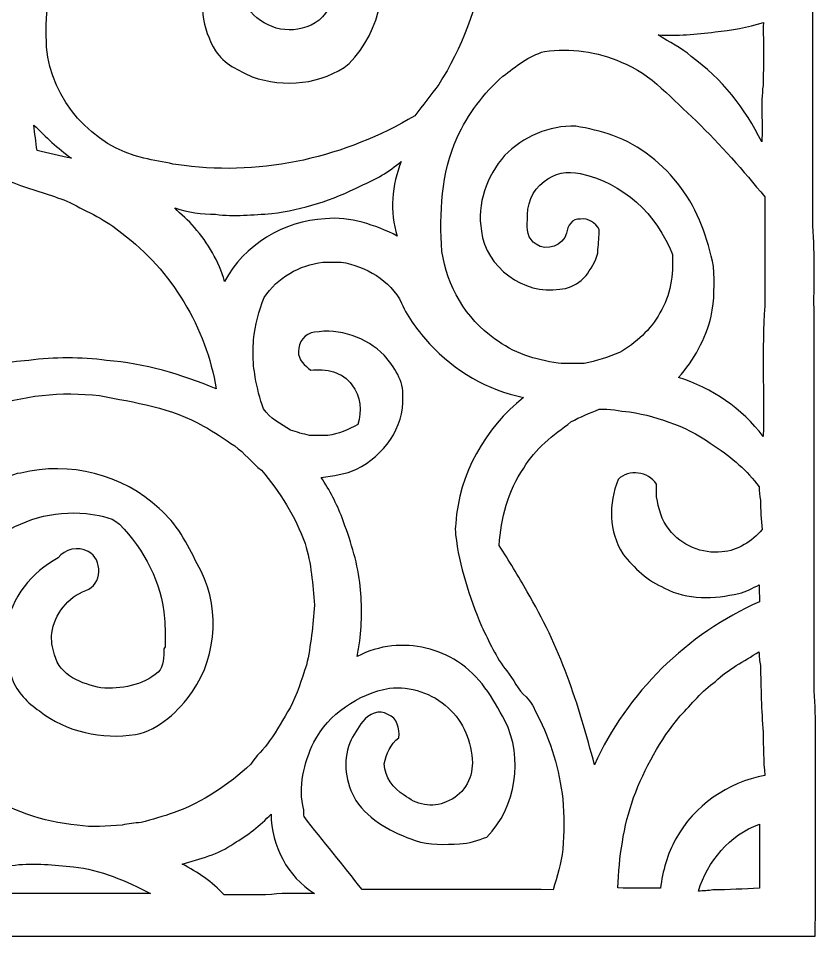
# Model space of a CAD drawing. Header units: centimetres. Extents: x -15.4 to 15.5, y -15.5 to 15.4.
# Drawn here: x 4.92 to 15.47, y -15.46 to -3.33 of the extents above; entities that cross this region are included whole.
import ezdxf

# ---------------------------------------------------------------- set-up
doc = ezdxf.new("R2010")
doc.units = ezdxf.units.CM
doc.header["$MEASUREMENT"] = 0
doc.layers.add('Camada 1', color=7, linetype='Continuous')

msp = doc.modelspace()

# ---------------------------------------------------------------- linework, layer by layer
at = {"layer": 'Camada 1'}
for points, knots in [([(-15.39275, 15.41638), (-14.40074, 15.41674), (-13.40873, 15.41568), (-12.41636, 15.41674), (-12.41636, 15.41674), (-12.36203, 15.41674), (-12.3077, 15.41356), (-12.25409, 15.40262), (-12.25409, 15.40262), (-10.25137, 15.39309), (-8.24794, 15.40228), (-6.24487, 15.39804), (-6.24487, 15.39804), (-6.16196, 15.39592), (-6.08012, 15.38005), (-5.99687, 15.38075), (-5.99687, 15.38075), (-4.1864, 15.38146), (-2.3763, 15.3811), (-0.56585, 15.3811), (-0.56585, 15.3811), (-0.35382, 15.37898), (-0.14111, 15.39028), (0.07021, 15.36488), (0.07021, 15.36488), (2.05775, 15.36064), (4.0453, 15.36594), (6.0325, 15.36206), (6.0325, 15.36206), (6.2551, 15.33524), (6.47983, 15.34865), (6.70348, 15.34583), (6.70348, 15.34583), (8.34918, 15.34583), (9.99489, 15.34583), (11.64096, 15.34583), (11.64096, 15.34583), (11.87626, 15.3423), (12.11297, 15.35712), (12.34756, 15.3296), (12.34756, 15.3296), (13.28844, 15.32678), (14.22929, 15.32819), (15.17015, 15.32889), (15.17015, 15.32889), (15.23223, 15.32254), (15.30208, 15.34335), (15.3603, 15.31196), (15.3603, 15.31196), (15.36771, 14.52421), (15.36101, 13.73611), (15.36347, 12.94835), (15.36347, 12.94835), (15.36664, 12.66577), (15.35182, 12.38285), (15.38076, 12.10133), (15.38076, 12.10133), (15.38145, 10.13741), (15.38076, 8.17315), (15.38111, 6.20923), (15.38111, 6.20923), (15.41285, 5.88081), (15.39346, 5.55025), (15.39875, 5.22076), (15.39875, 5.22076), (15.39875, 3.50343), (15.3984, 1.7861), (15.39909, 0.06914), (15.39909, 0.06914), (15.4252, -0.18767), (15.41463, -0.44591), (15.41638, -0.70379), (15.41638, -0.70379), (15.41638, -2.49166), (15.41604, -4.27955), (15.41638, -6.06743), (15.41638, -6.06743), (15.45025, -6.45478), (15.42696, -6.84459), (15.43402, -7.23335), (15.43402, -7.23335), (15.43402, -8.89141), (15.43368, -10.54981), (15.43437, -12.20786), (15.43437, -12.20786), (15.46754, -12.58218), (15.44531, -12.95859), (15.45166, -13.33429), (15.45166, -13.33429), (15.4492, -14.03879), (15.45661, -14.74364), (15.44779, -15.44813), (15.44779, -15.44813), (11.63849, -15.45625), (7.8292, -15.4492), (4.01991, -15.45166), (4.01991, -15.45166), (-2.45109, -15.45166), (-8.92174, -15.45166), (-15.39275, -15.45166), (-15.39275, -15.45166), (-15.4065, -13.65284), (-15.39486, -11.85333), (-15.39874, -10.05416), (-15.39874, -10.05416), (-15.39874, -1.70603), (-15.39874, 6.64245), (-15.39874, 14.99058), (-15.39874, 14.99058), (-15.39804, 15.1324), (-15.40263, 15.27457), (-15.39275, 15.41638)], [0, 0, 0, 0, 0.03448276, 0.03448276, 0.03448276, 0.03448276, 0.06896552, 0.06896552, 0.06896552, 0.06896552, 0.10344828, 0.10344828, 0.10344828, 0.10344828, 0.13793103, 0.13793103, 0.13793103, 0.13793103, 0.17241379, 0.17241379, 0.17241379, 0.17241379, 0.20689655, 0.20689655, 0.20689655, 0.20689655, 0.24137931, 0.24137931, 0.24137931, 0.24137931, 0.27586207, 0.27586207, 0.27586207, 0.27586207, 0.31034483, 0.31034483, 0.31034483, 0.31034483, 0.34482759, 0.34482759, 0.34482759, 0.34482759, 0.37931034, 0.37931034, 0.37931034, 0.37931034, 0.4137931, 0.4137931, 0.4137931, 0.4137931, 0.44827586, 0.44827586, 0.44827586, 0.44827586, 0.48275862, 0.48275862, 0.48275862, 0.48275862, 0.51724138, 0.51724138, 0.51724138, 0.51724138, 0.55172414, 0.55172414, 0.55172414, 0.55172414, 0.5862069, 0.5862069, 0.5862069, 0.5862069, 0.62068966, 0.62068966, 0.62068966, 0.62068966, 0.65517241, 0.65517241, 0.65517241, 0.65517241, 0.68965517, 0.68965517, 0.68965517, 0.68965517, 0.72413793, 0.72413793, 0.72413793, 0.72413793, 0.75862069, 0.75862069, 0.75862069, 0.75862069, 0.79310345, 0.79310345, 0.79310345, 0.79310345, 0.82758621, 0.82758621, 0.82758621, 0.82758621, 0.86206897, 0.86206897, 0.86206897, 0.86206897, 0.89655172, 0.89655172, 0.89655172, 0.89655172, 0.93103448, 0.93103448, 0.93103448, 0.93103448, 1, 1, 1, 1]), ([(9.3278, -0.25647), (9.3278, -0.25647), (9.3278, -0.25647), (9.3278, -0.25647), (9.3278, -0.25647), (8.5725, -0.63146), (7.72724, -0.83044), (6.88304, -0.81139), (6.88304, -0.81139), (6.87105, -0.85936), (6.8594, -0.90769), (6.84812, -0.95637), (6.84812, -0.95637), (6.9857, -0.93169), (7.1254, -0.9331), (7.2651, -0.93451), (7.2651, -0.93451), (8.04579, -0.90945), (8.81556, -1.23506), (9.38812, -1.75753), (9.38812, -1.75753), (9.52217, -1.88806), (9.58179, -2.07045), (9.6587, -2.23626), (9.6587, -2.23626), (9.84425, -2.80987), (9.71479, -3.48368), (9.29393, -3.92324), (9.29393, -3.92324), (8.9348, -4.20088), (8.43209, -4.24603), (8.01051, -4.09646), (8.01051, -4.09646), (7.83201, -4.01425), (7.6401, -3.9257), (7.52827, -3.75637), (7.52827, -3.75637), (7.34942, -3.46392), (7.29721, -3.09245), (7.42068, -2.76896), (7.42068, -2.76896), (7.47782, -2.56151), (7.63517, -2.3629), (7.856, -2.32339), (7.856, -2.32339), (8.04298, -2.26165), (8.24652, -2.31668), (8.40739, -2.4204), (8.40739, -2.4204), (8.53827, -2.55588), (8.51041, -2.76577), (8.39082, -2.89843), (8.39082, -2.89843), (8.30545, -2.86385), (8.21726, -2.82081), (8.12236, -2.84198), (8.12236, -2.84198), (8.03839, -2.84444), (7.99112, -2.91782), (7.93255, -2.9665), (7.93255, -2.9665), (7.92161, -3.00813), (7.91104, -3.05047), (7.90046, -3.0928), (7.90046, -3.0928), (8.02745, -3.37643), (8.3707, -3.54083), (8.67056, -3.45405), (8.67056, -3.45405), (8.83708, -3.42477), (8.98136, -3.30588), (9.04168, -3.14749), (9.04168, -3.14749), (9.1881, -2.85255), (9.22019, -2.48496), (9.06356, -2.18863), (9.06356, -2.18863), (8.5725, -1.58396), (7.72195, -1.30951), (6.9677, -1.50142), (6.9677, -1.50142), (6.62023, -1.63054), (6.30555, -1.83409), (6.0265, -2.0768), (6.0265, -2.0768), (5.73687, -2.37596), (5.47722, -2.71604), (5.33118, -3.10973), (5.33118, -3.10973), (5.27227, -3.30341), (5.29449, -3.50767), (5.29237, -3.70699), (5.29237, -3.70699), (5.35834, -4.39878), (5.8995, -5.02179), (6.58035, -5.17102), (6.58035, -5.17102), (6.70772, -5.20206), (6.83753, -5.2204), (6.96524, -5.25144), (6.96524, -5.25144), (7.01392, -5.25604), (7.06296, -5.26062), (7.112, -5.26874), (7.112, -5.26874), (8.16434, -5.41019), (9.25052, -5.15372), (10.15893, -4.61151), (10.15893, -4.61151), (10.26618, -4.47533), (10.3692, -4.33599), (10.47538, -4.1991), (10.47538, -4.1991), (10.78089, -3.71968), (10.9869, -3.17782), (11.07052, -2.61479), (11.07052, -2.61479), (10.48561, -1.99248), (10.08979, -1.18674), (10.00653, -0.33231), (10.00653, -0.33231), (9.98678, -0.18026), (9.97866, -0.02716), (9.9829, 0.12593), (9.9829, 0.12593), (9.76629, -0.00459), (9.5497, -0.13546), (9.3278, -0.25647)], [0, 0, 0, 0, 0.03030303, 0.03030303, 0.03030303, 0.03030303, 0.06060606, 0.06060606, 0.06060606, 0.06060606, 0.09090909, 0.09090909, 0.09090909, 0.09090909, 0.12121212, 0.12121212, 0.12121212, 0.12121212, 0.15151515, 0.15151515, 0.15151515, 0.15151515, 0.18181818, 0.18181818, 0.18181818, 0.18181818, 0.21212121, 0.21212121, 0.21212121, 0.21212121, 0.24242424, 0.24242424, 0.24242424, 0.24242424, 0.27272727, 0.27272727, 0.27272727, 0.27272727, 0.3030303, 0.3030303, 0.3030303, 0.3030303, 0.33333333, 0.33333333, 0.33333333, 0.33333333, 0.36363636, 0.36363636, 0.36363636, 0.36363636, 0.39393939, 0.39393939, 0.39393939, 0.39393939, 0.42424242, 0.42424242, 0.42424242, 0.42424242, 0.45454545, 0.45454545, 0.45454545, 0.45454545, 0.48484848, 0.48484848, 0.48484848, 0.48484848, 0.51515152, 0.51515152, 0.51515152, 0.51515152, 0.54545455, 0.54545455, 0.54545455, 0.54545455, 0.57575758, 0.57575758, 0.57575758, 0.57575758, 0.60606061, 0.60606061, 0.60606061, 0.60606061, 0.63636364, 0.63636364, 0.63636364, 0.63636364, 0.66666667, 0.66666667, 0.66666667, 0.66666667, 0.6969697, 0.6969697, 0.6969697, 0.6969697, 0.72727273, 0.72727273, 0.72727273, 0.72727273, 0.75757576, 0.75757576, 0.75757576, 0.75757576, 0.78787879, 0.78787879, 0.78787879, 0.78787879, 0.81818182, 0.81818182, 0.81818182, 0.81818182, 0.84848485, 0.84848485, 0.84848485, 0.84848485, 0.87878788, 0.87878788, 0.87878788, 0.87878788, 0.90909091, 0.90909091, 0.90909091, 0.90909091, 0.93939394, 0.93939394, 0.93939394, 0.93939394, 1, 1, 1, 1]), ([(14.12558, -3.50485), (14.12558, -3.50485), (14.12558, -3.50485), (14.12558, -3.50485), (14.12558, -3.50485), (13.87581, -3.53659), (13.62533, -3.55669), (13.37344, -3.54329), (13.37344, -3.54329), (13.51597, -3.64313), (13.68142, -3.7084), (13.80949, -3.82939), (13.80949, -3.82939), (14.21165, -4.11692), (14.52562, -4.51696), (14.74364, -4.95828), (14.74364, -4.95828), (14.75739, -4.70958), (14.7274, -4.4584), (14.75987, -4.21111), (14.75987, -4.21111), (14.76869, -3.93452), (14.76163, -3.65795), (14.76375, -3.38137), (14.76375, -3.38137), (14.5542, -3.43782), (14.34217, -3.48614), (14.12558, -3.50485)], [0, 0, 0, 0, 0.125, 0.125, 0.125, 0.125, 0.25, 0.25, 0.25, 0.25, 0.375, 0.375, 0.375, 0.375, 0.5, 0.5, 0.5, 0.5, 0.625, 0.625, 0.625, 0.625, 0.75, 0.75, 0.75, 0.75, 1, 1, 1, 1]), ([(11.87309, -3.76237), (11.87309, -3.76237), (11.87309, -3.76237), (11.87309, -3.76237), (11.87309, -3.76237), (11.66318, -3.81847), (11.49456, -3.96275), (11.32346, -4.08939), (11.32346, -4.08939), (11.06733, -4.3127), (10.86097, -4.59317), (10.71738, -4.90078), (10.71738, -4.90078), (10.5089, -5.37138), (10.48173, -5.89879), (10.51736, -6.40467), (10.51736, -6.40467), (10.58509, -6.85977), (10.83344, -7.29333), (11.21445, -7.55721), (11.21445, -7.55721), (11.45539, -7.74593), (11.75315, -7.83449), (12.05159, -7.88246), (12.05159, -7.88246), (12.16659, -7.88529), (12.28161, -7.88529), (12.39731, -7.88353), (12.39731, -7.88353), (12.55642, -7.85176), (12.71198, -7.80204), (12.86157, -7.73959), (12.86157, -7.73959), (13.08028, -7.61505), (13.27679, -7.43937), (13.39744, -7.21606), (13.39744, -7.21606), (13.53819, -6.98816), (13.57629, -6.70984), (13.56184, -6.4463), (13.56184, -6.4463), (13.36674, -5.91925), (12.90038, -5.4864), (12.34334, -5.37527), (12.34334, -5.37527), (12.17858, -5.33505), (11.99656, -5.37069), (11.86709, -5.48252), (11.86709, -5.48252), (11.70199, -5.59082), (11.63496, -5.79861), (11.64873, -5.9884), (11.64873, -5.9884), (11.62897, -6.1041), (11.65083, -6.24557), (11.76197, -6.30907), (11.76197, -6.30907), (11.90059, -6.40644), (12.12356, -6.33131), (12.16236, -6.16196), (12.16236, -6.16196), (12.17999, -6.0706), (12.23573, -5.96194), (12.34651, -5.97782), (12.34651, -5.97782), (12.4534, -5.95806), (12.543, -6.02933), (12.59699, -6.11433), (12.59699, -6.11433), (12.59487, -6.20323), (12.58675, -6.29214), (12.57828, -6.38069), (12.57828, -6.38069), (12.57935, -6.50168), (12.49891, -6.5994), (12.44282, -6.70031), (12.44282, -6.70031), (12.41424, -6.72889), (12.38566, -6.75745), (12.3585, -6.78709), (12.3585, -6.78709), (12.27842, -6.85553), (12.17824, -6.8961), (12.07347, -6.90386), (12.07347, -6.90386), (11.5965, -6.98076), (11.10051, -6.61599), (11.03877, -6.1348), (11.03877, -6.1348), (10.97774, -5.77639), (11.10826, -5.40773), (11.34604, -5.13891), (11.34604, -5.13891), (11.58909, -4.88738), (11.93482, -4.73674), (12.28583, -4.74873), (12.28583, -4.74873), (12.45093, -4.78048), (12.61638, -4.81471), (12.77513, -4.87186), (12.77513, -4.87186), (13.13497, -5.00308), (13.44719, -5.25073), (13.67155, -5.55941), (13.67155, -5.55941), (13.90473, -5.86176), (14.0275, -6.23429), (14.10616, -6.604), (14.10616, -6.604), (14.1164, -6.82308), (14.12168, -7.04603), (14.07371, -7.26122), (14.07371, -7.26122), (14.0042, -7.5625), (13.84687, -7.83802), (13.64333, -8.06838), (13.64333, -8.06838), (14.08465, -8.20702), (14.48258, -8.48006), (14.76234, -8.84872), (14.76234, -8.84872), (14.77327, -8.27439), (14.7447, -7.69867), (14.78209, -7.1254), (14.78209, -7.1254), (14.78104, -6.64527), (14.78104, -6.16513), (14.78173, -5.68501), (14.78173, -5.68501), (14.50128, -5.33188), (14.19506, -4.99921), (13.87722, -4.67959), (13.87722, -4.67959), (13.56042, -4.40655), (13.2909, -4.05411), (12.88662, -3.90525), (12.88662, -3.90525), (12.57158, -3.76166), (12.21493, -3.71651), (11.87309, -3.76237)], [0, 0, 0, 0, 0.02777778, 0.02777778, 0.02777778, 0.02777778, 0.05555556, 0.05555556, 0.05555556, 0.05555556, 0.08333333, 0.08333333, 0.08333333, 0.08333333, 0.11111111, 0.11111111, 0.11111111, 0.11111111, 0.13888889, 0.13888889, 0.13888889, 0.13888889, 0.16666667, 0.16666667, 0.16666667, 0.16666667, 0.19444444, 0.19444444, 0.19444444, 0.19444444, 0.22222222, 0.22222222, 0.22222222, 0.22222222, 0.25, 0.25, 0.25, 0.25, 0.27777778, 0.27777778, 0.27777778, 0.27777778, 0.30555556, 0.30555556, 0.30555556, 0.30555556, 0.33333333, 0.33333333, 0.33333333, 0.33333333, 0.36111111, 0.36111111, 0.36111111, 0.36111111, 0.38888889, 0.38888889, 0.38888889, 0.38888889, 0.41666667, 0.41666667, 0.41666667, 0.41666667, 0.44444444, 0.44444444, 0.44444444, 0.44444444, 0.47222222, 0.47222222, 0.47222222, 0.47222222, 0.5, 0.5, 0.5, 0.5, 0.52777778, 0.52777778, 0.52777778, 0.52777778, 0.55555556, 0.55555556, 0.55555556, 0.55555556, 0.58333333, 0.58333333, 0.58333333, 0.58333333, 0.61111111, 0.61111111, 0.61111111, 0.61111111, 0.63888889, 0.63888889, 0.63888889, 0.63888889, 0.66666667, 0.66666667, 0.66666667, 0.66666667, 0.69444444, 0.69444444, 0.69444444, 0.69444444, 0.72222222, 0.72222222, 0.72222222, 0.72222222, 0.75, 0.75, 0.75, 0.75, 0.77777778, 0.77777778, 0.77777778, 0.77777778, 0.80555556, 0.80555556, 0.80555556, 0.80555556, 0.83333333, 0.83333333, 0.83333333, 0.83333333, 0.86111111, 0.86111111, 0.86111111, 0.86111111, 0.88888889, 0.88888889, 0.88888889, 0.88888889, 0.91666667, 0.91666667, 0.91666667, 0.91666667, 0.94444444, 0.94444444, 0.94444444, 0.94444444, 1, 1, 1, 1]), ([(5.12833, -4.73428), (5.12833, -4.73428), (5.12833, -4.73428), (5.12833, -4.73428), (5.12833, -4.73428), (5.14066, -4.84681), (5.15196, -4.95935), (5.1689, -5.07152), (5.1689, -5.07152), (5.32095, -5.10258), (5.47122, -5.14208), (5.62327, -5.17348), (5.62327, -5.17348), (5.44264, -5.04472), (5.28425, -4.89091), (5.12833, -4.73428)], [0, 0, 0, 0, 0.2, 0.2, 0.2, 0.2, 0.4, 0.4, 0.4, 0.4, 0.6, 0.6, 0.6, 0.6, 1, 1, 1, 1]), ([(9.44528, -5.53649), (9.44528, -5.53649), (9.44528, -5.53649), (9.44528, -5.53649), (9.44528, -5.53649), (9.07908, -5.72876), (8.67904, -5.85046), (8.2691, -5.90515), (8.2691, -5.90515), (8.02252, -5.91714), (7.77346, -5.94747), (7.52722, -5.91361), (7.52722, -5.91361), (7.34484, -5.91397), (7.16314, -5.88715), (6.99065, -5.82789), (6.99065, -5.82789), (7.06578, -5.92491), (7.17303, -5.99016), (7.24887, -6.08682), (7.24887, -6.08682), (7.42667, -6.29462), (7.57166, -6.5352), (7.64645, -6.79979), (7.64645, -6.79979), (7.90292, -6.31754), (8.42963, -5.99756), (8.97395, -5.97322), (8.97395, -5.97322), (9.30697, -5.93831), (9.634, -6.05437), (9.92857, -6.20041), (9.92857, -6.20041), (9.82203, -5.88186), (9.85907, -5.52521), (9.98078, -5.21582), (9.98078, -5.21582), (9.81921, -5.34952), (9.64141, -5.46099), (9.44528, -5.53649)], [0, 0, 0, 0, 0.09090909, 0.09090909, 0.09090909, 0.09090909, 0.18181818, 0.18181818, 0.18181818, 0.18181818, 0.27272727, 0.27272727, 0.27272727, 0.27272727, 0.36363636, 0.36363636, 0.36363636, 0.36363636, 0.45454545, 0.45454545, 0.45454545, 0.45454545, 0.54545455, 0.54545455, 0.54545455, 0.54545455, 0.63636364, 0.63636364, 0.63636364, 0.63636364, 0.72727273, 0.72727273, 0.72727273, 0.72727273, 0.81818182, 0.81818182, 0.81818182, 0.81818182, 1, 1, 1, 1]), ([(2.27434, -5.29342), (2.27434, -5.29342), (2.27434, -5.29342), (2.27434, -5.29342), (2.27434, -5.29342), (1.92369, -5.3802), (1.57551, -5.49556), (1.2633, -5.68077), (1.2633, -5.68077), (0.81597, -5.93865), (0.39334, -6.25722), (0.07725, -6.66925), (0.07725, -6.66925), (-0.01376, -6.76804), (-0.08819, -6.88375), (-0.11993, -7.01533), (-0.11993, -7.01533), (-0.20108, -7.33424), (-0.21095, -7.68738), (-0.05997, -7.98829), (-0.05997, -7.98829), (0.08325, -8.32908), (0.36442, -8.62541), (0.72248, -8.73619), (0.72248, -8.73619), (1.47813, -9.02124), (2.34809, -8.97325), (3.06846, -8.61024), (3.06846, -8.61024), (3.40747, -8.4328), (3.6396, -8.098), (3.75109, -7.73853), (3.75109, -7.73853), (3.83329, -7.37941), (3.80965, -6.97618), (3.61562, -6.65585), (3.61562, -6.65585), (3.21027, -6.22969), (2.55128, -6.07131), (1.99565, -6.26075), (1.99565, -6.26075), (1.74695, -6.45512), (1.60972, -6.76804), (1.57198, -7.07672), (1.57198, -7.07672), (1.56915, -7.16774), (1.56879, -7.25945), (1.57198, -7.35118), (1.57198, -7.35118), (1.60197, -7.4669), (1.61254, -7.58754), (1.66475, -7.69691), (1.66475, -7.69691), (1.88524, -7.75616), (2.15018, -7.62212), (2.19358, -7.38928), (2.19358, -7.38928), (2.22532, -7.29755), (2.18968, -7.20266), (2.16322, -7.11517), (2.16322, -7.11517), (2.2052, -7.07036), (2.2299, -6.99735), (2.29763, -6.98675), (2.29763, -6.98675), (2.3936, -6.9416), (2.49237, -6.99452), (2.56892, -7.05238), (2.56892, -7.05238), (2.61267, -7.15573), (2.65711, -7.25945), (2.68781, -7.36811), (2.68781, -7.36811), (2.73332, -7.60377), (2.67794, -7.86906), (2.50014, -8.03945), (2.50014, -8.03945), (2.34667, -8.1975), (2.12302, -8.2804), (1.90359, -8.25605), (1.90359, -8.25605), (1.32961, -8.25605), (0.85689, -7.65033), (0.99343, -7.09329), (0.99343, -7.09329), (1.0548, -6.65056), (1.26753, -6.2043), (1.645, -5.94747), (1.645, -5.94747), (2.04294, -5.64656), (2.57669, -5.61128), (3.05223, -5.70194), (3.05223, -5.70194), (3.49391, -5.81554), (3.89573, -6.07764), (4.173, -6.44031), (4.173, -6.44031), (4.27036, -6.59341), (4.37585, -6.74863), (4.40619, -6.93137), (4.40619, -6.93137), (4.50849, -7.29826), (4.40796, -7.69513), (4.20051, -8.00629), (4.20051, -8.00629), (4.47569, -7.90646), (4.76885, -7.86906), (5.05953, -7.84401), (5.05953, -7.84401), (5.39996, -7.79885), (5.74815, -7.79885), (6.08858, -7.84401), (6.08858, -7.84401), (6.58917, -7.8807), (7.07424, -8.02957), (7.53638, -8.21901), (7.53638, -8.21901), (7.40234, -7.40974), (6.94726, -6.65515), (6.29072, -6.16338), (6.29072, -6.16338), (6.08682, -5.98805), (5.83635, -5.88362), (5.60246, -5.75697), (5.60246, -5.75697), (5.3908, -5.66491), (5.16466, -5.61269), (4.94912, -5.5312), (4.94912, -5.5312), (4.72476, -5.43843), (4.48451, -5.3975), (4.24814, -5.34846), (4.24814, -5.34846), (4.03048, -5.32553), (3.81212, -5.32589), (3.59339, -5.32518), (3.59339, -5.32518), (3.29988, -5.29025), (3.00355, -5.32306), (2.70932, -5.30365), (2.70932, -5.30365), (2.56504, -5.28425), (2.41935, -5.29166), (2.27434, -5.29342)], [0, 0, 0, 0, 0.02702703, 0.02702703, 0.02702703, 0.02702703, 0.05405405, 0.05405405, 0.05405405, 0.05405405, 0.08108108, 0.08108108, 0.08108108, 0.08108108, 0.10810811, 0.10810811, 0.10810811, 0.10810811, 0.13513514, 0.13513514, 0.13513514, 0.13513514, 0.16216216, 0.16216216, 0.16216216, 0.16216216, 0.18918919, 0.18918919, 0.18918919, 0.18918919, 0.21621622, 0.21621622, 0.21621622, 0.21621622, 0.24324324, 0.24324324, 0.24324324, 0.24324324, 0.27027027, 0.27027027, 0.27027027, 0.27027027, 0.2972973, 0.2972973, 0.2972973, 0.2972973, 0.32432432, 0.32432432, 0.32432432, 0.32432432, 0.35135135, 0.35135135, 0.35135135, 0.35135135, 0.37837838, 0.37837838, 0.37837838, 0.37837838, 0.40540541, 0.40540541, 0.40540541, 0.40540541, 0.43243243, 0.43243243, 0.43243243, 0.43243243, 0.45945946, 0.45945946, 0.45945946, 0.45945946, 0.48648649, 0.48648649, 0.48648649, 0.48648649, 0.51351351, 0.51351351, 0.51351351, 0.51351351, 0.54054054, 0.54054054, 0.54054054, 0.54054054, 0.56756757, 0.56756757, 0.56756757, 0.56756757, 0.59459459, 0.59459459, 0.59459459, 0.59459459, 0.62162162, 0.62162162, 0.62162162, 0.62162162, 0.64864865, 0.64864865, 0.64864865, 0.64864865, 0.67567568, 0.67567568, 0.67567568, 0.67567568, 0.7027027, 0.7027027, 0.7027027, 0.7027027, 0.72972973, 0.72972973, 0.72972973, 0.72972973, 0.75675676, 0.75675676, 0.75675676, 0.75675676, 0.78378378, 0.78378378, 0.78378378, 0.78378378, 0.81081081, 0.81081081, 0.81081081, 0.81081081, 0.83783784, 0.83783784, 0.83783784, 0.83783784, 0.86486486, 0.86486486, 0.86486486, 0.86486486, 0.89189189, 0.89189189, 0.89189189, 0.89189189, 0.91891892, 0.91891892, 0.91891892, 0.91891892, 0.94594595, 0.94594595, 0.94594595, 0.94594595, 1, 1, 1, 1]), ([(8.94644, -6.54544), (8.94644, -6.54544), (8.94644, -6.54544), (8.94644, -6.54544), (8.94644, -6.54544), (8.63811, -6.58636), (8.34002, -6.74792), (8.17104, -7.01428), (8.17104, -7.01428), (8.09166, -7.18996), (8.05673, -7.38117), (8.02815, -7.57096), (8.02815, -7.57096), (8.02428, -7.68561), (8.02393, -7.80062), (8.02886, -7.91562), (8.02886, -7.91562), (8.03804, -7.96466), (8.04262, -8.01405), (8.04862, -8.0645), (8.04862, -8.0645), (8.07966, -8.20561), (8.10894, -8.34813), (8.16044, -8.4836), (8.16044, -8.4836), (8.24406, -8.61377), (8.38975, -8.68362), (8.51746, -8.76336), (8.51746, -8.76336), (8.59966, -8.79228), (8.68432, -8.81556), (8.76935, -8.83673), (8.76935, -8.83673), (8.84943, -8.83708), (8.92986, -8.83708), (9.0103, -8.83637), (9.0103, -8.83637), (9.15034, -8.81345), (9.28405, -8.76265), (9.40506, -8.68891), (9.40506, -8.68891), (9.46361, -8.51464), (9.44597, -8.31356), (9.32921, -8.16751), (9.32921, -8.16751), (9.20891, -7.99465), (8.98384, -7.94844), (8.78592, -7.97383), (8.78592, -7.97383), (8.71078, -7.91069), (8.61518, -7.83554), (8.624, -7.72618), (8.624, -7.72618), (8.61871, -7.60518), (8.70902, -7.48312), (8.83391, -7.47289), (8.83391, -7.47289), (9.16764, -7.41574), (9.519, -7.53709), (9.75606, -7.77663), (9.75606, -7.77663), (9.88625, -7.92973), (10.01606, -8.11423), (10.00266, -8.32521), (10.00266, -8.32521), (10.02205, -8.7323), (9.74478, -9.10378), (9.39058, -9.27946), (9.39058, -9.27946), (9.24524, -9.35214), (9.08049, -9.36554), (8.92281, -9.392), (8.92281, -9.392), (9.0364, -9.55674), (9.12566, -9.73666), (9.19973, -9.92258), (9.19973, -9.92258), (9.29886, -10.20197), (9.39836, -10.48349), (9.43222, -10.77982), (9.43222, -10.77982), (9.46397, -11.03558), (9.46397, -11.29488), (9.43222, -11.55064), (9.43222, -11.55064), (9.42021, -11.61837), (9.41069, -11.68611), (9.3994, -11.7542), (9.3994, -11.7542), (9.54193, -11.68047), (9.6968, -11.63284), (9.8566, -11.61591), (9.8566, -11.61591), (10.15717, -11.58275), (10.46902, -11.6586), (10.72373, -11.82158), (10.72373, -11.82158), (11.01231, -12.00221), (11.19258, -12.30524), (11.3478, -12.59911), (11.3478, -12.59911), (11.59827, -13.09722), (11.50021, -13.74281), (11.10967, -14.1411), (11.10967, -14.1411), (10.9929, -14.18166), (10.87649, -14.22681), (10.7509, -14.23), (10.7509, -14.23), (10.55546, -14.23599), (10.35261, -14.25504), (10.16528, -14.18554), (10.16528, -14.18554), (9.86472, -14.08324), (9.56239, -13.92695), (9.38072, -13.65673), (9.38072, -13.65673), (9.24736, -13.42955), (9.20503, -13.14521), (9.30027, -12.89578), (9.30027, -12.89578), (9.34473, -12.79418), (9.40681, -12.70105), (9.47313, -12.61251), (9.47313, -12.61251), (9.5497, -12.51725), (9.68974, -12.44564), (9.80439, -12.5222), (9.80439, -12.5222), (9.93069, -12.56736), (9.96032, -12.70882), (9.94938, -12.82805), (9.94938, -12.82805), (9.83967, -12.91166), (9.77582, -13.04008), (9.75676, -13.17519), (9.75676, -13.17519), (9.76665, -13.34769), (9.87001, -13.50045), (10.01854, -13.58547), (10.01854, -13.58547), (10.17128, -13.71036), (10.39354, -13.7661), (10.57592, -13.6733), (10.57592, -13.6733), (10.789, -13.60241), (10.92341, -13.37734), (10.91952, -13.15826), (10.91952, -13.15826), (10.91318, -12.88767), (10.80347, -12.61568), (10.59956, -12.434), (10.59956, -12.434), (10.39495, -12.23963), (10.1032, -12.14754), (9.82379, -12.17188), (9.82379, -12.17188), (9.41, -12.25549), (9.02158, -12.5095), (8.82473, -12.88908), (8.82473, -12.88908), (8.69526, -13.16284), (8.61343, -13.47928), (8.69314, -13.7795), (8.69314, -13.7795), (8.69385, -13.80243), (8.69562, -13.84828), (8.69631, -13.87086), (8.69631, -13.87086), (8.94998, -14.19436), (9.20996, -14.51256), (9.46502, -14.83535), (9.46502, -14.83535), (10.30534, -14.8343), (11.14565, -14.83254), (11.98597, -14.83606), (11.98597, -14.83606), (12.04066, -14.66074), (12.09604, -14.4854), (12.11438, -14.3016), (12.11438, -14.3016), (12.13309, -14.08007), (12.13379, -13.86029), (12.11404, -13.63873), (12.11404, -13.63873), (12.06641, -13.25245), (11.95916, -12.87039), (11.77571, -12.52573), (11.77571, -12.52573), (11.73585, -12.44177), (11.69952, -12.35321), (11.62897, -12.29006), (11.62897, -12.29006), (11.52031, -12.19376), (11.46457, -12.05723), (11.37391, -11.94681), (11.37391, -11.94681), (11.23173, -11.76796), (11.14178, -11.55593), (11.03948, -11.35379), (11.03948, -11.35379), (10.88036, -10.9661), (10.74596, -10.56464), (10.69903, -10.14659), (10.69903, -10.14659), (10.69163, -10.0965), (10.69163, -10.04605), (10.69974, -9.99701), (10.69974, -9.99701), (10.74491, -9.34756), (11.08709, -8.73548), (11.5951, -8.33367), (11.5951, -8.33367), (11.11956, -8.23806), (10.68246, -7.98159), (10.35578, -7.62387), (10.35578, -7.62387), (10.2115, -7.46125), (10.06827, -7.29085), (9.98573, -7.08695), (9.98573, -7.08695), (9.83473, -6.78356), (9.5123, -6.60259), (9.18703, -6.54473), (9.18703, -6.54473), (9.10661, -6.54332), (9.02616, -6.54368), (8.94644, -6.54544)], [0, 0, 0, 0, 0.01724138, 0.01724138, 0.01724138, 0.01724138, 0.03448276, 0.03448276, 0.03448276, 0.03448276, 0.05172414, 0.05172414, 0.05172414, 0.05172414, 0.06896552, 0.06896552, 0.06896552, 0.06896552, 0.0862069, 0.0862069, 0.0862069, 0.0862069, 0.10344828, 0.10344828, 0.10344828, 0.10344828, 0.12068966, 0.12068966, 0.12068966, 0.12068966, 0.13793103, 0.13793103, 0.13793103, 0.13793103, 0.15517241, 0.15517241, 0.15517241, 0.15517241, 0.17241379, 0.17241379, 0.17241379, 0.17241379, 0.18965517, 0.18965517, 0.18965517, 0.18965517, 0.20689655, 0.20689655, 0.20689655, 0.20689655, 0.22413793, 0.22413793, 0.22413793, 0.22413793, 0.24137931, 0.24137931, 0.24137931, 0.24137931, 0.25862069, 0.25862069, 0.25862069, 0.25862069, 0.27586207, 0.27586207, 0.27586207, 0.27586207, 0.29310345, 0.29310345, 0.29310345, 0.29310345, 0.31034483, 0.31034483, 0.31034483, 0.31034483, 0.32758621, 0.32758621, 0.32758621, 0.32758621, 0.34482759, 0.34482759, 0.34482759, 0.34482759, 0.36206897, 0.36206897, 0.36206897, 0.36206897, 0.37931034, 0.37931034, 0.37931034, 0.37931034, 0.39655172, 0.39655172, 0.39655172, 0.39655172, 0.4137931, 0.4137931, 0.4137931, 0.4137931, 0.43103448, 0.43103448, 0.43103448, 0.43103448, 0.44827586, 0.44827586, 0.44827586, 0.44827586, 0.46551724, 0.46551724, 0.46551724, 0.46551724, 0.48275862, 0.48275862, 0.48275862, 0.48275862, 0.5, 0.5, 0.5, 0.5, 0.51724138, 0.51724138, 0.51724138, 0.51724138, 0.53448276, 0.53448276, 0.53448276, 0.53448276, 0.55172414, 0.55172414, 0.55172414, 0.55172414, 0.56896552, 0.56896552, 0.56896552, 0.56896552, 0.5862069, 0.5862069, 0.5862069, 0.5862069, 0.60344828, 0.60344828, 0.60344828, 0.60344828, 0.62068966, 0.62068966, 0.62068966, 0.62068966, 0.63793103, 0.63793103, 0.63793103, 0.63793103, 0.65517241, 0.65517241, 0.65517241, 0.65517241, 0.67241379, 0.67241379, 0.67241379, 0.67241379, 0.68965517, 0.68965517, 0.68965517, 0.68965517, 0.70689655, 0.70689655, 0.70689655, 0.70689655, 0.72413793, 0.72413793, 0.72413793, 0.72413793, 0.74137931, 0.74137931, 0.74137931, 0.74137931, 0.75862069, 0.75862069, 0.75862069, 0.75862069, 0.77586207, 0.77586207, 0.77586207, 0.77586207, 0.79310345, 0.79310345, 0.79310345, 0.79310345, 0.81034483, 0.81034483, 0.81034483, 0.81034483, 0.82758621, 0.82758621, 0.82758621, 0.82758621, 0.84482759, 0.84482759, 0.84482759, 0.84482759, 0.86206897, 0.86206897, 0.86206897, 0.86206897, 0.87931034, 0.87931034, 0.87931034, 0.87931034, 0.89655172, 0.89655172, 0.89655172, 0.89655172, 0.9137931, 0.9137931, 0.9137931, 0.9137931, 0.93103448, 0.93103448, 0.93103448, 0.93103448, 0.94827586, 0.94827586, 0.94827586, 0.94827586, 0.96551724, 0.96551724, 0.96551724, 0.96551724, 1, 1, 1, 1]), ([(4.4965, -8.48184), (4.4965, -8.48184), (4.4965, -8.48184), (4.4965, -8.48184), (4.4965, -8.48184), (4.20017, -8.59084), (3.90806, -8.72243), (3.66182, -8.92386), (3.66182, -8.92386), (2.68676, -9.56734), (1.70639, -10.20197), (0.72955, -10.84226), (0.72955, -10.84226), (0.90382, -10.85498), (1.07631, -10.8846), (1.24989, -10.90612), (1.24989, -10.90612), (1.47002, -10.93223), (1.6704, -11.03136), (1.87713, -11.10473), (1.87713, -11.10473), (2.23767, -11.26031), (2.56857, -11.48221), (2.85362, -11.75208), (2.85362, -11.75208), (2.97003, -11.86921), (3.0621, -12.0075), (3.17429, -12.12885), (3.17429, -12.12885), (3.15524, -11.68047), (3.20781, -11.22079), (3.40888, -10.81405), (3.40888, -10.81405), (3.52354, -10.48878), (3.74509, -10.22032), (3.97403, -9.96914), (3.97403, -9.96914), (4.16031, -9.78712), (4.36421, -9.6213), (4.59105, -9.49218), (4.59105, -9.49218), (4.71134, -9.43539), (4.81788, -9.34366), (4.95545, -9.33167), (4.95545, -9.33167), (5.59258, -9.17292), (6.30624, -9.34895), (6.78427, -9.80052), (6.78427, -9.80052), (7.00863, -9.99808), (7.16068, -10.2623), (7.28239, -10.53182), (7.28239, -10.53182), (7.59213, -11.0437), (7.56002, -11.72951), (7.22171, -12.21916), (7.22171, -12.21916), (7.04038, -12.47668), (6.78921, -12.72046), (6.47135, -12.78536), (6.47135, -12.78536), (6.03003, -12.85309), (5.55484, -12.75432), (5.2024, -12.47352), (5.2024, -12.47352), (5.04401, -12.37085), (4.91031, -12.22833), (4.8387, -12.0523), (4.8387, -12.0523), (4.76603, -11.83464), (4.71945, -11.60251), (4.76708, -11.37391), (4.76708, -11.37391), (4.82316, -10.97704), (5.09939, -10.63837), (5.44866, -10.45386), (5.44866, -10.45386), (5.53578, -10.33215), (5.71359, -10.29899), (5.84412, -10.36813), (5.84412, -10.36813), (6.04237, -10.46515), (6.03003, -10.81264), (5.81554, -10.8839), (5.81554, -10.8839), (5.57494, -10.97209), (5.40103, -11.19399), (5.36292, -11.44622), (5.36292, -11.44622), (5.36222, -11.49349), (5.36222, -11.54148), (5.36327, -11.59016), (5.36327, -11.59016), (5.37633, -11.63779), (5.38727, -11.68647), (5.40208, -11.73444), (5.40208, -11.73444), (5.46276, -12.00891), (5.76862, -12.11896), (6.01379, -12.16942), (6.01379, -12.16942), (6.27837, -12.19059), (6.56237, -12.13979), (6.76839, -11.96199), (6.76839, -11.96199), (6.84776, -11.88084), (6.84423, -11.75948), (6.84564, -11.65472), (6.84564, -11.65472), (6.84564, -11.65472), (6.86223, -11.62719), (6.86223, -11.62719), (6.86223, -11.62719), (6.86011, -11.50196), (6.86718, -11.37637), (6.85164, -11.2522), (6.85164, -11.2522), (6.81567, -10.78265), (6.58778, -10.33955), (6.25792, -10.00795), (6.25792, -10.00795), (6.13938, -9.89612), (5.96759, -9.89507), (5.81659, -9.8679), (5.81659, -9.8679), (5.38761, -9.82203), (4.94558, -9.94798), (4.60268, -10.20938), (4.60268, -10.20938), (4.24532, -10.4581), (4.0453, -10.86097), (3.87139, -11.24761), (3.87139, -11.24761), (3.72004, -11.64625), (3.67629, -12.0918), (3.78989, -12.50597), (3.78989, -12.50597), (3.86184, -12.74268), (3.93523, -12.98858), (4.09046, -13.18612), (4.09046, -13.18612), (4.1857, -13.31524), (4.27708, -13.45706), (4.41888, -13.54031), (4.41888, -13.54031), (4.8073, -13.77773), (5.24369, -13.94741), (5.70053, -13.98235), (5.70053, -13.98235), (5.89738, -14.02116), (6.09458, -13.9908), (6.29284, -13.9841), (6.29284, -13.9841), (6.3747, -13.9633), (6.45866, -13.95131), (6.54332, -13.94953), (6.54332, -13.94953), (6.68901, -13.9058), (6.83682, -13.86945), (6.97971, -13.81724), (6.97971, -13.81724), (7.35965, -13.68142), (7.69903, -13.45247), (7.99217, -13.17766), (7.99217, -13.17766), (8.06485, -13.06654), (8.16856, -12.98117), (8.24089, -12.87039), (8.24089, -12.87039), (8.34284, -12.73211), (8.42081, -12.57828), (8.51111, -12.43295), (8.51111, -12.43295), (8.60707, -12.25586), (8.65928, -12.05934), (8.72842, -11.87131), (8.72842, -11.87131), (8.78557, -11.60955), (8.81768, -11.34251), (8.8332, -11.07546), (8.8332, -11.07546), (8.80921, -10.80311), (8.79474, -10.52583), (8.70902, -10.26407), (8.70902, -10.26407), (8.58132, -9.90706), (8.37952, -9.58144), (8.13328, -9.29428), (8.13328, -9.29428), (8.00664, -9.19763), (7.91174, -9.06497), (7.7805, -8.97431), (7.7805, -8.97431), (7.64575, -8.88223), (7.51063, -8.78945), (7.36776, -8.71078), (7.36776, -8.71078), (6.94865, -8.47054), (6.46289, -8.39857), (5.99546, -8.30826), (5.99546, -8.30826), (5.49239, -8.25429), (4.97099, -8.29839), (4.4965, -8.48184)], [0, 0, 0, 0, 0.01923077, 0.01923077, 0.01923077, 0.01923077, 0.03846154, 0.03846154, 0.03846154, 0.03846154, 0.05769231, 0.05769231, 0.05769231, 0.05769231, 0.07692308, 0.07692308, 0.07692308, 0.07692308, 0.09615385, 0.09615385, 0.09615385, 0.09615385, 0.11538462, 0.11538462, 0.11538462, 0.11538462, 0.13461538, 0.13461538, 0.13461538, 0.13461538, 0.15384615, 0.15384615, 0.15384615, 0.15384615, 0.17307692, 0.17307692, 0.17307692, 0.17307692, 0.19230769, 0.19230769, 0.19230769, 0.19230769, 0.21153846, 0.21153846, 0.21153846, 0.21153846, 0.23076923, 0.23076923, 0.23076923, 0.23076923, 0.25, 0.25, 0.25, 0.25, 0.26923077, 0.26923077, 0.26923077, 0.26923077, 0.28846154, 0.28846154, 0.28846154, 0.28846154, 0.30769231, 0.30769231, 0.30769231, 0.30769231, 0.32692308, 0.32692308, 0.32692308, 0.32692308, 0.34615385, 0.34615385, 0.34615385, 0.34615385, 0.36538462, 0.36538462, 0.36538462, 0.36538462, 0.38461538, 0.38461538, 0.38461538, 0.38461538, 0.40384615, 0.40384615, 0.40384615, 0.40384615, 0.42307692, 0.42307692, 0.42307692, 0.42307692, 0.44230769, 0.44230769, 0.44230769, 0.44230769, 0.46153846, 0.46153846, 0.46153846, 0.46153846, 0.48076923, 0.48076923, 0.48076923, 0.48076923, 0.5, 0.5, 0.5, 0.5, 0.51923077, 0.51923077, 0.51923077, 0.51923077, 0.53846154, 0.53846154, 0.53846154, 0.53846154, 0.55769231, 0.55769231, 0.55769231, 0.55769231, 0.57692308, 0.57692308, 0.57692308, 0.57692308, 0.59615385, 0.59615385, 0.59615385, 0.59615385, 0.61538462, 0.61538462, 0.61538462, 0.61538462, 0.63461538, 0.63461538, 0.63461538, 0.63461538, 0.65384615, 0.65384615, 0.65384615, 0.65384615, 0.67307692, 0.67307692, 0.67307692, 0.67307692, 0.69230769, 0.69230769, 0.69230769, 0.69230769, 0.71153846, 0.71153846, 0.71153846, 0.71153846, 0.73076923, 0.73076923, 0.73076923, 0.73076923, 0.75, 0.75, 0.75, 0.75, 0.76923077, 0.76923077, 0.76923077, 0.76923077, 0.78846154, 0.78846154, 0.78846154, 0.78846154, 0.80769231, 0.80769231, 0.80769231, 0.80769231, 0.82692308, 0.82692308, 0.82692308, 0.82692308, 0.84615385, 0.84615385, 0.84615385, 0.84615385, 0.86538462, 0.86538462, 0.86538462, 0.86538462, 0.88461538, 0.88461538, 0.88461538, 0.88461538, 0.90384615, 0.90384615, 0.90384615, 0.90384615, 0.92307692, 0.92307692, 0.92307692, 0.92307692, 0.94230769, 0.94230769, 0.94230769, 0.94230769, 0.96153846, 0.96153846, 0.96153846, 0.96153846, 1, 1, 1, 1]), ([(12.22268, -8.6554), (12.22268, -8.6554), (12.22268, -8.6554), (12.22268, -8.6554), (12.22268, -8.6554), (11.9902, -8.83143), (11.74715, -9.01101), (11.59791, -9.26748), (11.59791, -9.26748), (11.39189, -9.56415), (11.29524, -9.93104), (11.27337, -10.28735), (11.27337, -10.28735), (11.40178, -10.48844), (11.52736, -10.69163), (11.64201, -10.90154), (11.64201, -10.90154), (12.07028, -11.60392), (12.32712, -12.39519), (12.53313, -13.18682), (12.53313, -13.18682), (12.9607, -12.23362), (13.75726, -11.45575), (14.71118, -11.03383), (14.71118, -11.03383), (14.71083, -10.95903), (14.71012, -10.88424), (14.70907, -10.81017), (14.70907, -10.81017), (14.6191, -10.84721), (14.53656, -10.90436), (14.43955, -10.92129), (14.43955, -10.92129), (14.11781, -10.99925), (13.75798, -11.01125), (13.45812, -10.85179), (13.45812, -10.85179), (13.23623, -10.75548), (13.05524, -10.58757), (12.90779, -10.39953), (12.90779, -10.39953), (12.72117, -10.10954), (12.71693, -9.73208), (12.84393, -9.41775), (12.84393, -9.41775), (12.99104, -9.27276), (13.23903, -9.31262), (13.35264, -9.47949), (13.35264, -9.47949), (13.35229, -9.53416), (13.35298, -9.58956), (13.35439, -9.64494), (13.35439, -9.64494), (13.37768, -9.79805), (13.41825, -9.9568), (13.5202, -10.07816), (13.5202, -10.07816), (13.67966, -10.28805), (13.95448, -10.40482), (14.21623, -10.37307), (14.21623, -10.37307), (14.4272, -10.35649), (14.61311, -10.23443), (14.74928, -10.07816), (14.74928, -10.07816), (14.73093, -9.94868), (14.72671, -9.8185), (14.72423, -9.68833), (14.72423, -9.68833), (14.714, -9.63118), (14.71048, -9.57297), (14.70766, -9.51547), (14.70766, -9.51547), (14.55067, -9.30168), (14.34816, -9.12354), (14.12592, -8.97995), (14.12592, -8.97995), (13.79431, -8.73583), (13.40167, -8.58943), (12.99703, -8.52346), (12.99703, -8.52346), (12.86262, -8.51853), (12.72892, -8.47407), (12.59521, -8.48924), (12.59521, -8.48924), (12.46928, -8.54039), (12.34157, -8.58943), (12.22268, -8.6554)], [0, 0, 0, 0, 0.04347826, 0.04347826, 0.04347826, 0.04347826, 0.08695652, 0.08695652, 0.08695652, 0.08695652, 0.13043478, 0.13043478, 0.13043478, 0.13043478, 0.17391304, 0.17391304, 0.17391304, 0.17391304, 0.2173913, 0.2173913, 0.2173913, 0.2173913, 0.26086957, 0.26086957, 0.26086957, 0.26086957, 0.30434783, 0.30434783, 0.30434783, 0.30434783, 0.34782609, 0.34782609, 0.34782609, 0.34782609, 0.39130435, 0.39130435, 0.39130435, 0.39130435, 0.43478261, 0.43478261, 0.43478261, 0.43478261, 0.47826087, 0.47826087, 0.47826087, 0.47826087, 0.52173913, 0.52173913, 0.52173913, 0.52173913, 0.56521739, 0.56521739, 0.56521739, 0.56521739, 0.60869565, 0.60869565, 0.60869565, 0.60869565, 0.65217391, 0.65217391, 0.65217391, 0.65217391, 0.69565217, 0.69565217, 0.69565217, 0.69565217, 0.73913043, 0.73913043, 0.73913043, 0.73913043, 0.7826087, 0.7826087, 0.7826087, 0.7826087, 0.82608696, 0.82608696, 0.82608696, 0.82608696, 0.86956522, 0.86956522, 0.86956522, 0.86956522, 0.91304348, 0.91304348, 0.91304348, 0.91304348, 1, 1, 1, 1]), ([(14.12945, -12.08651), (14.12945, -12.08651), (14.12945, -12.08651), (14.12945, -12.08651), (14.12945, -12.08651), (13.94883, -12.20893), (13.819, -12.38566), (13.6666, -12.53878), (13.6666, -12.53878), (13.39778, -12.85804), (13.19847, -13.23057), (13.04924, -13.61934), (13.04924, -13.61934), (12.91554, -14.00281), (12.85663, -14.40744), (12.84145, -14.81208), (12.84145, -14.81208), (13.02878, -14.8209), (13.21681, -14.81491), (13.40448, -14.81666), (13.40448, -14.81666), (13.43447, -14.59053), (13.49268, -14.36441), (13.60805, -14.16578), (13.60805, -14.16578), (13.84687, -13.72658), (14.29525, -13.41649), (14.78492, -13.32618), (14.78492, -13.32618), (14.76163, -13.13744), (14.76445, -12.94729), (14.75987, -12.75786), (14.75987, -12.75786), (14.7387, -12.4647), (14.73129, -12.16978), (14.72494, -11.87555), (14.72494, -11.87555), (14.71366, -11.81523), (14.70942, -11.75349), (14.70484, -11.69317), (14.70484, -11.69317), (14.50939, -11.8191), (14.29666, -11.92176), (14.12945, -12.08651)], [0, 0, 0, 0, 0.08333333, 0.08333333, 0.08333333, 0.08333333, 0.16666667, 0.16666667, 0.16666667, 0.16666667, 0.25, 0.25, 0.25, 0.25, 0.33333333, 0.33333333, 0.33333333, 0.33333333, 0.41666667, 0.41666667, 0.41666667, 0.41666667, 0.5, 0.5, 0.5, 0.5, 0.58333333, 0.58333333, 0.58333333, 0.58333333, 0.66666667, 0.66666667, 0.66666667, 0.66666667, 0.75, 0.75, 0.75, 0.75, 0.83333333, 0.83333333, 0.83333333, 0.83333333, 1, 1, 1, 1]), ([(8.26099, -13.83665), (8.26099, -13.83665), (8.26099, -13.83665), (8.26099, -13.83665), (8.26099, -13.83665), (8.11564, -13.98939), (7.94914, -14.11958), (7.7671, -14.22541), (7.7671, -14.22541), (7.56567, -14.37075), (7.32155, -14.43036), (7.08659, -14.49704), (7.08659, -14.49704), (7.29192, -14.60253), (7.48383, -14.73412), (7.63976, -14.90556), (7.63976, -14.90556), (7.84896, -14.90203), (8.05851, -14.9098), (8.26769, -14.90098), (8.26769, -14.90098), (8.45431, -14.8717), (8.64446, -14.89392), (8.8325, -14.88722), (8.8325, -14.88722), (8.47865, -14.66356), (8.26099, -14.25327), (8.26099, -13.83665)], [0, 0, 0, 0, 0.125, 0.125, 0.125, 0.125, 0.25, 0.25, 0.25, 0.25, 0.375, 0.375, 0.375, 0.375, 0.5, 0.5, 0.5, 0.5, 0.625, 0.625, 0.625, 0.625, 0.75, 0.75, 0.75, 0.75, 1, 1, 1, 1]), ([(13.90755, -14.85618), (13.90755, -14.85618), (13.90755, -14.85618), (13.90755, -14.85618), (13.90755, -14.85618), (13.97034, -14.85124), (14.03526, -14.84982), (14.09841, -14.83818), (14.09841, -14.83818), (14.30267, -14.83713), (14.50657, -14.82865), (14.71083, -14.81384), (14.71083, -14.81384), (14.71083, -14.53303), (14.71083, -14.25187), (14.71083, -13.97105), (14.71083, -13.97105), (14.32207, -14.11216), (14.02184, -14.46247), (13.90755, -14.85618)], [0, 0, 0, 0, 0.16666667, 0.16666667, 0.16666667, 0.16666667, 0.33333333, 0.33333333, 0.33333333, 0.33333333, 0.5, 0.5, 0.5, 0.5, 0.66666667, 0.66666667, 0.66666667, 0.66666667, 1, 1, 1, 1]), ([(4.88209, -14.51081), (4.88209, -14.51081), (4.88209, -14.51081), (4.88209, -14.51081), (4.88209, -14.51081), (4.40689, -14.5295), (3.96027, -14.70413), (3.52531, -14.88016), (3.52531, -14.88016), (4.572, -14.89463), (5.61974, -14.88617), (6.66715, -14.88476), (6.66715, -14.88476), (6.34646, -14.72247), (6.01169, -14.57006), (5.64973, -14.53515), (5.64973, -14.53515), (5.39503, -14.51151), (5.1375, -14.47799), (4.88209, -14.51081)], [0, 0, 0, 0, 0.16666667, 0.16666667, 0.16666667, 0.16666667, 0.33333333, 0.33333333, 0.33333333, 0.33333333, 0.5, 0.5, 0.5, 0.5, 0.66666667, 0.66666667, 0.66666667, 0.66666667, 1, 1, 1, 1])]:
    msp.add_open_spline(points, degree=3, knots=knots, dxfattribs=at)

doc.saveas('drawing.dxf')
